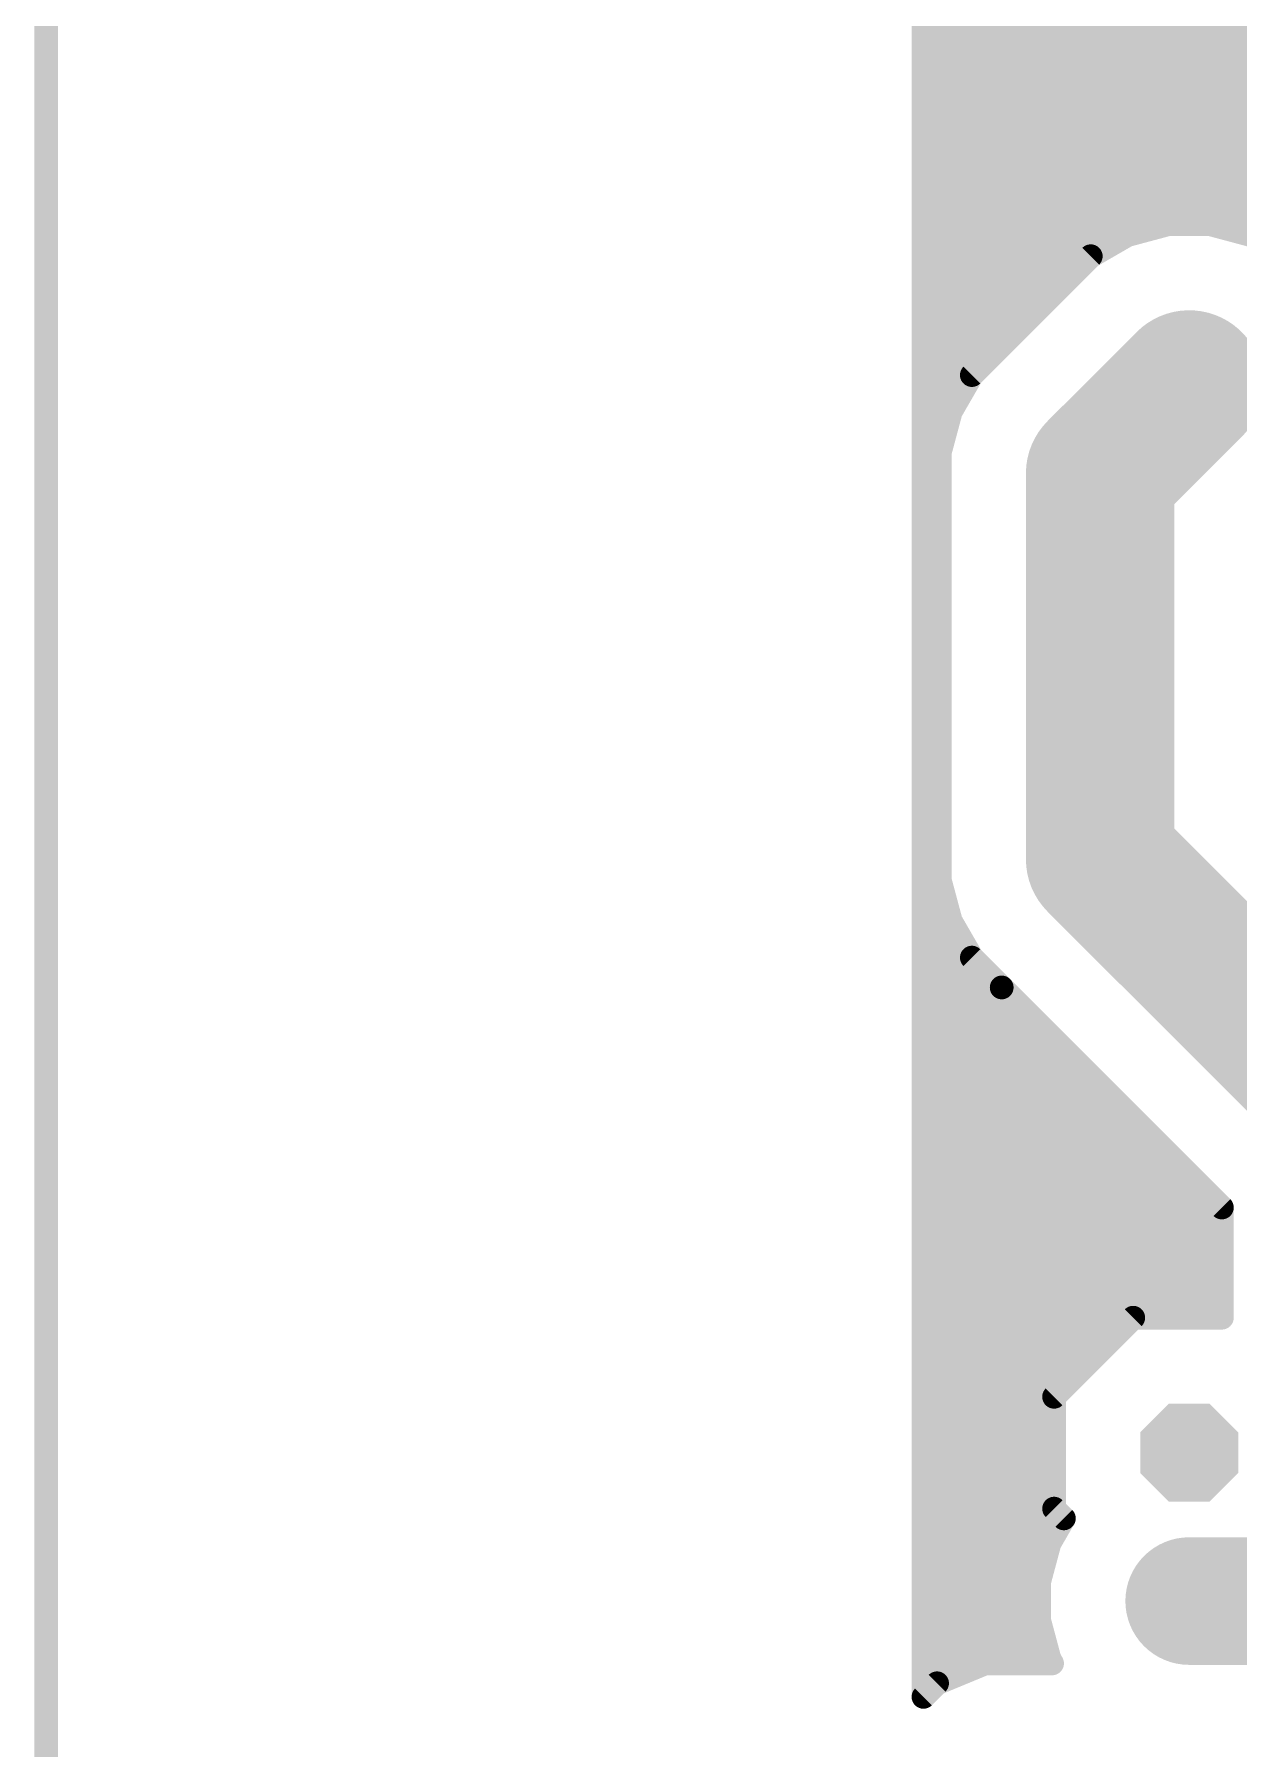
# Model space of a CAD drawing. Extents: x 0 to 141, y 0 to 150.
# Drawn here: x 0.3 to 20.91, y 93.99 to 123.34 of the extents above; entities that cross this region are included whole.
import ezdxf

# ---------------------------------------------------------------- set-up
doc = ezdxf.new("R2010")
doc.units = 0
for name, color, linetype in [('16', 175, 'CONTINUOUS'), ('17', 82, 'CONTINUOUS'), ('47', 253, 'CONTINUOUS')]:
    doc.layers.add(name, color=color, linetype=linetype)

# ---------------------------------------------------------------- blocks, each defined once
blk = doc.blocks.new('OCTAGONP')
at = {"const_width": 0.5}
blk.add_lwpolyline([(-0.25, -0.1036), (-0.25, 0.1036), (-0.1036, 0.25), (0.1036, 0.25), (0.25, 0.1036), (0.25, -0.1036), (0.1036, -0.25), (-0.1036, -0.25), (-0.25, -0.1036), (-0.25, 0.1036)], dxfattribs=at)

msp = doc.modelspace()

# ---------------------------------------------------------------- linework, layer by layer
at = {"layer": '16'}
for points, const_width in [([(15.5192, 94.8802), (15.5192, 130.4463)], 0.4064), ([(15.5192, 123.5456), (46.2788, 123.5456)], 0.4064), ([(15.5192, 123.1392), (46.2788, 123.1392)], 0.4064), ([(15.5192, 122.7328), (46.2788, 122.7328)], 0.4064), ([(15.5192, 122.3264), (23.8798, 122.3264)], 0.4064), ([(15.5192, 121.92), (23.113, 121.92)], 0.4064), ([(15.5192, 121.5136), (22.7077, 121.5136)], 0.4064), ([(15.5192, 121.1072), (22.5394, 121.1072)], 0.4064), ([(15.5192, 120.7008), (22.4076, 120.7008)], 0.4064), ([(15.5192, 120.2944), (22.4076, 120.2944)], 0.4064), ([(15.5192, 119.888), (18.979, 119.888)], 0.4064), ([(19.0072, 119.9043), (18.3816, 119.5431)], 0.4064), ([(19.7048, 120.0912), (19.0072, 119.9043)], 0.4064), ([(20.4272, 120.0912), (19.7048, 120.0912)], 0.4064), ([(21.1248, 119.9043), (20.4272, 120.0912)], 0.4064), ([(15.5192, 119.4816), (18.3201, 119.4816)], 0.4064), ([(18.3816, 119.5431), (16.3469, 117.5084)], 0.4064), ([(15.5192, 119.0752), (17.9137, 119.0752)], 0.4064), ([(15.5192, 118.6688), (17.5073, 118.6688)], 0.4064), ([(18.542, 115.824), (20.066, 117.348)], 2.54), ([(15.5192, 118.2624), (17.1009, 118.2624)], 0.4064), ([(15.5192, 117.856), (16.6945, 117.856)], 0.4064), ([(16.3469, 117.5084), (15.9857, 116.8828)], 0.4064), ([(15.5192, 117.4496), (16.313, 117.4496)], 0.4064), ([(15.5192, 117.0432), (16.0783, 117.0432)], 0.4064), ([(15.5192, 116.6368), (15.9198, 116.6368)], 0.4064), ([(15.9857, 116.8828), (15.7988, 116.1852)], 0.4064), ([(18.542, 109.22), (18.542, 115.824)], 2.54), ([(15.5192, 116.2304), (15.8109, 116.2304)], 0.4064), ([(15.7988, 116.1852), (15.7988, 108.8588)], 0.4064), ([(15.5192, 115.824), (15.7988, 115.824)], 0.4064), ([(15.5192, 115.4176), (15.7988, 115.4176)], 0.4064), ([(15.5192, 115.0112), (15.7988, 115.0112)], 0.4064), ([(15.5192, 114.6048), (15.7988, 114.6048)], 0.4064), ([(15.5192, 114.1984), (15.7988, 114.1984)], 0.4064), ([(15.5192, 113.792), (15.7988, 113.792)], 0.4064), ([(15.5192, 113.3856), (15.7988, 113.3856)], 0.4064), ([(15.5192, 112.9792), (15.7988, 112.9792)], 0.4064), ([(15.5192, 112.5728), (15.7988, 112.5728)], 0.4064), ([(15.5192, 112.1664), (15.7988, 112.1664)], 0.4064), ([(15.5192, 111.76), (15.7988, 111.76)], 0.4064), ([(15.5192, 111.3536), (15.7988, 111.3536)], 0.4064), ([(15.5192, 110.9472), (15.7988, 110.9472)], 0.4064), ([(15.5192, 110.5408), (15.7988, 110.5408)], 0.4064), ([(23.368, 104.394), (18.542, 109.22)], 2.54), ([(15.5192, 110.1344), (15.7988, 110.1344)], 0.4064), ([(15.5192, 109.728), (15.7988, 109.728)], 0.4064), ([(15.5192, 109.3216), (15.7988, 109.3216)], 0.4064), ([(15.5192, 108.9152), (15.7988, 108.9152)], 0.4064), ([(15.7988, 108.8588), (15.9857, 108.1612)], 0.4064), ([(15.5192, 108.5088), (15.8926, 108.5088)], 0.4064), ([(15.5192, 108.1024), (16.0197, 108.1024)], 0.4064), ([(15.9857, 108.1612), (16.3469, 107.5356)], 0.4064), ([(15.5192, 107.696), (16.2543, 107.696)], 0.4064), ([(16.3469, 107.5356), (16.8576, 107.0249)], 0.4064), ([(15.5192, 107.2896), (16.5929, 107.2896)], 0.4064), ([(16.8576, 107.0249), (20.6248, 103.2577)], 0.4064), ([(15.5192, 106.8832), (16.9993, 106.8832)], 0.4064), ([(15.5192, 106.4768), (17.4057, 106.4768)], 0.4064), ([(15.5192, 106.0704), (17.8121, 106.0704)], 0.4064), ([(15.5192, 105.664), (18.2185, 105.664)], 0.4064), ([(15.5192, 105.2576), (18.6249, 105.2576)], 0.4064), ([(15.5192, 104.8512), (19.0313, 104.8512)], 0.4064), ([(15.5192, 104.4448), (19.4377, 104.4448)], 0.4064), ([(15.5192, 104.0384), (19.8441, 104.0384)], 0.4064), ([(15.5192, 103.632), (20.2505, 103.632)], 0.4064), ([(15.5192, 103.2256), (20.6248, 103.2256)], 0.4064), ([(20.6248, 103.2577), (20.6248, 101.3714)], 0.4064), ([(15.5192, 102.8192), (20.6248, 102.8192)], 0.4064), ([(15.5192, 102.4128), (20.6248, 102.4128)], 0.4064), ([(15.5192, 102.0064), (20.6248, 102.0064)], 0.4064), ([(15.5192, 101.6), (20.6248, 101.6)], 0.4064), ([(19.1086, 101.3714), (17.7546, 100.0174)], 0.4064), ([(20.6248, 101.3714), (19.1086, 101.3714)], 0.4064), ([(15.5192, 101.1936), (18.9308, 101.1936)], 0.4064), ([(15.5192, 100.7872), (18.5244, 100.7872)], 0.4064), ([(15.5192, 100.3808), (18.118, 100.3808)], 0.4064), ([(15.5192, 99.9744), (17.7546, 99.9744)], 0.4064), ([(17.7546, 100.0174), (17.7546, 98.1026)], 0.4064), ([(15.5192, 99.568), (17.7546, 99.568)], 0.4064), ([(15.5192, 99.1616), (17.7546, 99.1616)], 0.4064), ([(15.5192, 98.7552), (17.7546, 98.7552)], 0.4064), ([(15.5192, 98.3488), (17.7546, 98.3488)], 0.4064), ([(15.5192, 97.9424), (17.9148, 97.9424)], 0.4064), ([(17.9212, 97.936), (17.6754, 97.5102)], 0.4064), ([(17.7546, 98.1026), (17.9212, 97.936)], 0.4064), ([(15.5192, 97.536), (17.6903, 97.536)], 0.4064), ([(17.6754, 97.5102), (17.5006, 96.8577)], 0.4064), ([(20.066, 96.52), (23.114, 96.52)], 2.1844), ([(15.5192, 97.1296), (17.5734, 97.1296)], 0.4064), ([(15.5192, 96.7232), (17.5006, 96.7232)], 0.4064), ([(17.5006, 96.8577), (17.5006, 96.1823)], 0.4064), ([(15.5192, 96.3168), (17.5006, 96.3168)], 0.4064), ([(17.5006, 96.1823), (17.6754, 95.5298)], 0.4064), ([(15.5192, 95.9104), (17.5734, 95.9104)], 0.4064), ([(15.5192, 95.504), (17.6903, 95.504)], 0.4064), ([(17.6754, 95.5298), (17.7197, 95.4532)], 0.4064), ([(16.5734, 95.4532), (15.7519, 95.1129)], 0.4064), ([(17.7197, 95.4532), (16.5734, 95.4532)], 0.4064), ([(15.7519, 95.1129), (15.5192, 94.8802)], 0.4064), ([(15.5192, 95.0976), (15.7366, 95.0976)], 0.4064)]:
    msp.add_lwpolyline(points, dxfattribs=dict(at, const_width=const_width))
for points, const_width in [([(15.5192, 123.2408, 1), (15.5192, 123.0376)], 0.2032), ([(15.5192, 122.8344, 1), (15.5192, 122.6312)], 0.2032), ([(15.5192, 122.428, 1), (15.5192, 122.2248)], 0.2032), ([(15.5192, 122.0216, 1), (15.5192, 121.8184)], 0.2032), ([(15.5192, 121.6152, 1), (15.5192, 121.412)], 0.2032), ([(15.5192, 121.2088, 1), (15.5192, 121.0056)], 0.2032), ([(15.5192, 120.8024, 1), (15.5192, 120.5992)], 0.2032), ([(15.5192, 120.396, 1), (15.5192, 120.1928)], 0.2032), ([(15.5192, 119.9896, 1), (15.5192, 119.7864)], 0.2032), ([(18.9809, 120.0024, 1), (19.0335, 119.8061)], 0.2032), ([(19.058, 119.8163, 1), (18.9564, 119.9922)], 0.2032), ([(18.979, 119.7864, 1), (18.979, 119.9896)], 0.2032), ([(19.7048, 120.1928, 1), (19.7048, 119.9896)], 0.2032), ([(19.7311, 119.9931, 1), (19.6786, 120.1893)], 0.2032), ([(20.4534, 120.1893, 1), (20.4009, 119.9931)], 0.2032), ([(20.4272, 119.9896, 1), (20.4272, 120.1928)], 0.2032), ([(15.5192, 119.5832, 1), (15.5192, 119.38)], 0.2032), ([(18.3308, 119.6311, 1), (18.4324, 119.4551)], 0.2032), ([(18.4535, 119.4713, 1), (18.3098, 119.6149)], 0.2032), ([(18.3201, 119.38, 1), (18.3201, 119.5832)], 0.2032), ([(15.5192, 119.1768, 1), (15.5192, 118.9736)], 0.2032), ([(17.9137, 118.9736, 1), (17.9137, 119.1768)], 0.2032), ([(15.5192, 118.7704, 1), (15.5192, 118.5672)], 0.2032), ([(17.5073, 118.5672, 1), (17.5073, 118.7704)], 0.2032), ([(20.515, 116.899, 1), (19.617, 117.797)], 1.27), ([(15.5192, 118.364, 1), (15.5192, 118.1608)], 0.2032), ([(17.1009, 118.1608, 1), (17.1009, 118.364)], 0.2032), ([(15.5192, 117.9576, 1), (15.5192, 117.7544)], 0.2032), ([(16.6945, 117.7544, 1), (16.6945, 117.9576)], 0.2032), ([(16.4349, 117.4576, 1), (16.2589, 117.5592)], 0.2032), ([(15.5192, 117.5512, 1), (15.5192, 117.348)], 0.2032), ([(16.2751, 117.5802, 1), (16.4187, 117.4365)], 0.2032), ([(16.313, 117.348, 1), (16.313, 117.5512)], 0.2032), ([(15.5192, 117.1448, 1), (15.5192, 116.9416)], 0.2032), ([(16.0783, 116.9416, 1), (16.0783, 117.1448)], 0.2032), ([(15.5192, 116.7384, 1), (15.5192, 116.5352)], 0.2032), ([(15.8978, 116.9336, 1), (16.0737, 116.832)], 0.2032), ([(16.0839, 116.8565, 1), (15.8876, 116.9091)], 0.2032), ([(15.9198, 116.5352, 1), (15.9198, 116.7384)], 0.2032), ([(19.177, 115.824, 1), (17.907, 115.824)], 1.27), ([(18.093, 116.273, 1), (18.991, 115.375)], 1.27), ([(15.5192, 116.332, 1), (15.5192, 116.1288)], 0.2032), ([(15.9004, 116.1852, 1), (15.6972, 116.1852)], 0.2032), ([(15.7007, 116.2114, 1), (15.8969, 116.1589)], 0.2032), ([(15.8109, 116.1288, 1), (15.8109, 116.332)], 0.2032), ([(15.5192, 115.9256, 1), (15.5192, 115.7224)], 0.2032), ([(15.7988, 115.7224, 1), (15.7988, 115.9256)], 0.2032), ([(15.5192, 115.5192, 1), (15.5192, 115.316)], 0.2032), ([(15.7988, 115.316, 1), (15.7988, 115.5192)], 0.2032), ([(15.5192, 115.1128, 1), (15.5192, 114.9096)], 0.2032), ([(15.7988, 114.9096, 1), (15.7988, 115.1128)], 0.2032), ([(15.5192, 114.7064, 1), (15.5192, 114.5032)], 0.2032), ([(15.7988, 114.5032, 1), (15.7988, 114.7064)], 0.2032), ([(15.5192, 114.3, 1), (15.5192, 114.0968)], 0.2032), ([(15.7988, 114.0968, 1), (15.7988, 114.3)], 0.2032), ([(15.5192, 113.8936, 1), (15.5192, 113.6904)], 0.2032), ([(15.7988, 113.6904, 1), (15.7988, 113.8936)], 0.2032), ([(15.5192, 113.4872, 1), (15.5192, 113.284)], 0.2032), ([(15.7988, 113.284, 1), (15.7988, 113.4872)], 0.2032), ([(15.5192, 113.0808, 1), (15.5192, 112.8776)], 0.2032), ([(15.7988, 112.8776, 1), (15.7988, 113.0808)], 0.2032), ([(15.5192, 112.6744, 1), (15.5192, 112.4712)], 0.2032), ([(15.7988, 112.4712, 1), (15.7988, 112.6744)], 0.2032), ([(15.5192, 112.268, 1), (15.5192, 112.0648)], 0.2032), ([(15.7988, 112.0648, 1), (15.7988, 112.268)], 0.2032), ([(15.5192, 111.8616, 1), (15.5192, 111.6584)], 0.2032), ([(15.7988, 111.6584, 1), (15.7988, 111.8616)], 0.2032), ([(15.5192, 111.4552, 1), (15.5192, 111.252)], 0.2032), ([(15.7988, 111.252, 1), (15.7988, 111.4552)], 0.2032), ([(15.5192, 111.0488, 1), (15.5192, 110.8456)], 0.2032), ([(15.7988, 110.8456, 1), (15.7988, 111.0488)], 0.2032), ([(15.5192, 110.6424, 1), (15.5192, 110.4392)], 0.2032), ([(15.7988, 110.4392, 1), (15.7988, 110.6424)], 0.2032), ([(18.991, 109.669, 1), (18.093, 108.771)], 1.27), ([(15.5192, 110.236, 1), (15.5192, 110.0328)], 0.2032), ([(15.7988, 110.0328, 1), (15.7988, 110.236)], 0.2032), ([(15.5192, 109.8296, 1), (15.5192, 109.6264)], 0.2032), ([(15.7988, 109.6264, 1), (15.7988, 109.8296)], 0.2032), ([(17.907, 109.22, 1), (19.177, 109.22)], 1.27), ([(15.5192, 109.4232, 1), (15.5192, 109.22)], 0.2032), ([(15.7988, 109.22, 1), (15.7988, 109.4232)], 0.2032), ([(15.5192, 109.0168, 1), (15.5192, 108.8136)], 0.2032), ([(15.8969, 108.8851, 1), (15.7007, 108.8326)], 0.2032), ([(15.6972, 108.8588, 1), (15.9004, 108.8588)], 0.2032), ([(15.7988, 108.8136, 1), (15.7988, 109.0168)], 0.2032), ([(15.5192, 108.6104, 1), (15.5192, 108.4072)], 0.2032), ([(15.8926, 108.4072, 1), (15.8926, 108.6104)], 0.2032), ([(15.5192, 108.204, 1), (15.5192, 108.0008)], 0.2032), ([(16.0737, 108.212, 1), (15.8978, 108.1104)], 0.2032), ([(16.0197, 108.0008, 1), (16.0197, 108.204)], 0.2032), ([(15.8876, 108.1349, 1), (16.0839, 108.1875)], 0.2032), ([(15.5192, 107.7976, 1), (15.5192, 107.5944)], 0.2032), ([(16.4187, 107.6075, 1), (16.2751, 107.4638)], 0.2032), ([(16.2543, 107.5944, 1), (16.2543, 107.7976)], 0.2032), ([(15.5192, 107.3912, 1), (15.5192, 107.188)], 0.2032), ([(16.2589, 107.4848, 1), (16.4349, 107.5864)], 0.2032), ([(16.5929, 107.188, 1), (16.5929, 107.3912)], 0.2032), ([(16.9295, 107.0967, 1), (16.7858, 106.9531)], 0.2032), ([(16.7858, 106.9531, 1), (16.9295, 107.0967)], 0.2032), ([(15.5192, 106.9848, 1), (15.5192, 106.7816)], 0.2032), ([(16.9993, 106.7816, 1), (16.9993, 106.9848)], 0.2032), ([(15.5192, 106.5784, 1), (15.5192, 106.3752)], 0.2032), ([(17.4057, 106.3752, 1), (17.4057, 106.5784)], 0.2032), ([(15.5192, 106.172, 1), (15.5192, 105.9688)], 0.2032), ([(17.8121, 105.9688, 1), (17.8121, 106.172)], 0.2032), ([(15.5192, 105.7656, 1), (15.5192, 105.5624)], 0.2032), ([(18.2185, 105.5624, 1), (18.2185, 105.7656)], 0.2032), ([(15.5192, 105.3592, 1), (15.5192, 105.156)], 0.2032), ([(18.6249, 105.156, 1), (18.6249, 105.3592)], 0.2032), ([(15.5192, 104.9528, 1), (15.5192, 104.7496)], 0.2032), ([(19.0313, 104.7496, 1), (19.0313, 104.9528)], 0.2032), ([(15.5192, 104.5464, 1), (15.5192, 104.3432)], 0.2032), ([(19.4377, 104.3432, 1), (19.4377, 104.5464)], 0.2032), ([(15.5192, 104.14, 1), (15.5192, 103.9368)], 0.2032), ([(19.8441, 103.9368, 1), (19.8441, 104.14)], 0.2032), ([(15.5192, 103.7336, 1), (15.5192, 103.5304)], 0.2032), ([(20.2505, 103.5304, 1), (20.2505, 103.7336)], 0.2032), ([(15.5192, 103.3272, 1), (15.5192, 103.124)], 0.2032), ([(20.7264, 103.2577, 1), (20.5232, 103.2577)], 0.2032), ([(20.553, 103.1859, 1), (20.6966, 103.3296)], 0.2032), ([(20.6248, 103.124, 1), (20.6248, 103.3272)], 0.2032), ([(15.5192, 102.9208, 1), (15.5192, 102.7176)], 0.2032), ([(20.6248, 102.7176, 1), (20.6248, 102.9208)], 0.2032), ([(15.5192, 102.5144, 1), (15.5192, 102.3112)], 0.2032), ([(20.6248, 102.3112, 1), (20.6248, 102.5144)], 0.2032), ([(15.5192, 102.108, 1), (15.5192, 101.9048)], 0.2032), ([(20.6248, 101.9048, 1), (20.6248, 102.108)], 0.2032), ([(15.5192, 101.7016, 1), (15.5192, 101.4984)], 0.2032), ([(19.1086, 101.473, 1), (19.1086, 101.2698)], 0.2032), ([(19.1804, 101.2996, 1), (19.0367, 101.4432)], 0.2032), ([(20.6248, 101.4984, 1), (20.6248, 101.7016)], 0.2032), ([(20.6248, 101.2698, 1), (20.6248, 101.473)], 0.2032), ([(15.5192, 101.2952, 1), (15.5192, 101.092)], 0.2032), ([(18.9308, 101.092, 1), (18.9308, 101.2952)], 0.2032), ([(20.5232, 101.3714, 1), (20.7264, 101.3714)], 0.2032), ([(15.5192, 100.8888, 1), (15.5192, 100.6856)], 0.2032), ([(18.5244, 100.6856, 1), (18.5244, 100.8888)], 0.2032), ([(15.5192, 100.4824, 1), (15.5192, 100.2792)], 0.2032), ([(18.118, 100.2792, 1), (18.118, 100.4824)], 0.2032), ([(15.5192, 100.076, 1), (15.5192, 99.8728)], 0.2032), ([(17.8562, 100.0174, 1), (17.653, 100.0174)], 0.2032), ([(17.6828, 100.0893, 1), (17.8264, 99.9456)], 0.2032), ([(17.7546, 99.8728, 1), (17.7546, 100.076)], 0.2032), ([(15.5192, 99.6696, 1), (15.5192, 99.4664)], 0.2032), ([(17.7546, 99.4664, 1), (17.7546, 99.6696)], 0.2032), ([(15.5192, 99.2632, 1), (15.5192, 99.06)], 0.2032), ([(17.7546, 99.06, 1), (17.7546, 99.2632)], 0.2032), ([(15.5192, 98.8568, 1), (15.5192, 98.6536)], 0.2032), ([(17.7546, 98.6536, 1), (17.7546, 98.8568)], 0.2032), ([(15.5192, 98.4504, 1), (15.5192, 98.2472)], 0.2032), ([(17.7546, 98.2472, 1), (17.7546, 98.4504)], 0.2032), ([(15.5192, 98.044, 1), (15.5192, 97.8408)], 0.2032), ([(17.8264, 98.1744, 1), (17.6828, 98.0307)], 0.2032), ([(17.653, 98.1026, 1), (17.8562, 98.1026)], 0.2032), ([(18.0092, 97.8852, 1), (17.8332, 97.9868)], 0.2032), ([(17.8494, 97.8641, 1), (17.9931, 98.0078)], 0.2032), ([(17.9148, 97.8408, 1), (17.9148, 98.044)], 0.2032), ([(15.5192, 97.6376, 1), (15.5192, 97.4344)], 0.2032), ([(17.6903, 97.4344, 1), (17.6903, 97.6376)], 0.2032), ([(17.5874, 97.561, 1), (17.7634, 97.4594)], 0.2032), ([(17.7736, 97.4839, 1), (17.5773, 97.5365)], 0.2032), ([(20.066, 97.0661, 1), (20.066, 95.9739)], 1.0922), ([(15.5192, 97.2312, 1), (15.5192, 97.028)], 0.2032), ([(17.5734, 97.028, 1), (17.5734, 97.2312)], 0.2032), ([(15.5192, 96.8248, 1), (15.5192, 96.6216)], 0.2032), ([(17.6022, 96.8577, 1), (17.399, 96.8577)], 0.2032), ([(17.4025, 96.884, 1), (17.5987, 96.8314)], 0.2032), ([(17.5006, 96.6216, 1), (17.5006, 96.8248)], 0.2032), ([(15.5192, 96.4184, 1), (15.5192, 96.2152)], 0.2032), ([(17.5987, 96.2086, 1), (17.4025, 96.156)], 0.2032), ([(17.399, 96.1823, 1), (17.6022, 96.1823)], 0.2032), ([(17.5006, 96.2152, 1), (17.5006, 96.4184)], 0.2032), ([(15.5192, 96.012, 1), (15.5192, 95.8088)], 0.2032), ([(17.5734, 95.8088, 1), (17.5734, 96.012)], 0.2032), ([(15.5192, 95.6056, 1), (15.5192, 95.4024)], 0.2032), ([(17.7634, 95.5806, 1), (17.5874, 95.479)], 0.2032), ([(17.6903, 95.4024, 1), (17.6903, 95.6056)], 0.2032), ([(16.5734, 95.5548, 1), (16.5734, 95.3516)], 0.2032), ([(16.6123, 95.3593, 1), (16.5345, 95.5471)], 0.2032), ([(17.5773, 95.5035, 1), (17.7736, 95.5561)], 0.2032), ([(17.6317, 95.4024, 1), (17.8076, 95.504)], 0.2032), ([(17.7197, 95.3516, 1), (17.7197, 95.5548)], 0.2032), ([(15.5192, 95.1992, 1), (15.5192, 94.996)], 0.2032), ([(15.713, 95.2068, 1), (15.7907, 95.019)], 0.2032), ([(15.8237, 95.0411, 1), (15.68, 95.1848)], 0.2032), ([(15.7366, 94.996, 1), (15.7366, 95.1992)], 0.2032), ([(15.4474, 94.9521, 1), (15.591, 94.8084)], 0.2032), ([(15.4176, 94.8802, 1), (15.6208, 94.8802)], 0.2032)]:
    msp.add_lwpolyline(points, format="xyb", dxfattribs=dict(at, const_width=const_width))
at = {"layer": '47', "const_width": 0.4064}
msp.add_lwpolyline([(0.508, 0.508), (0.508, 149.86)], dxfattribs=at)

# ---------------------------------------------------------------- block references
at = {"layer": '17', "xscale": 1.6764, "yscale": 1.6764}
for p, rotation in [((20.066, 117.348), 180), ((20.066, 99.06), 270), ((20.066, 96.52), 270)]:
    msp.add_blockref('OCTAGONP', p, dxfattribs=dict(at, rotation=rotation))

doc.saveas('drawing.dxf')
